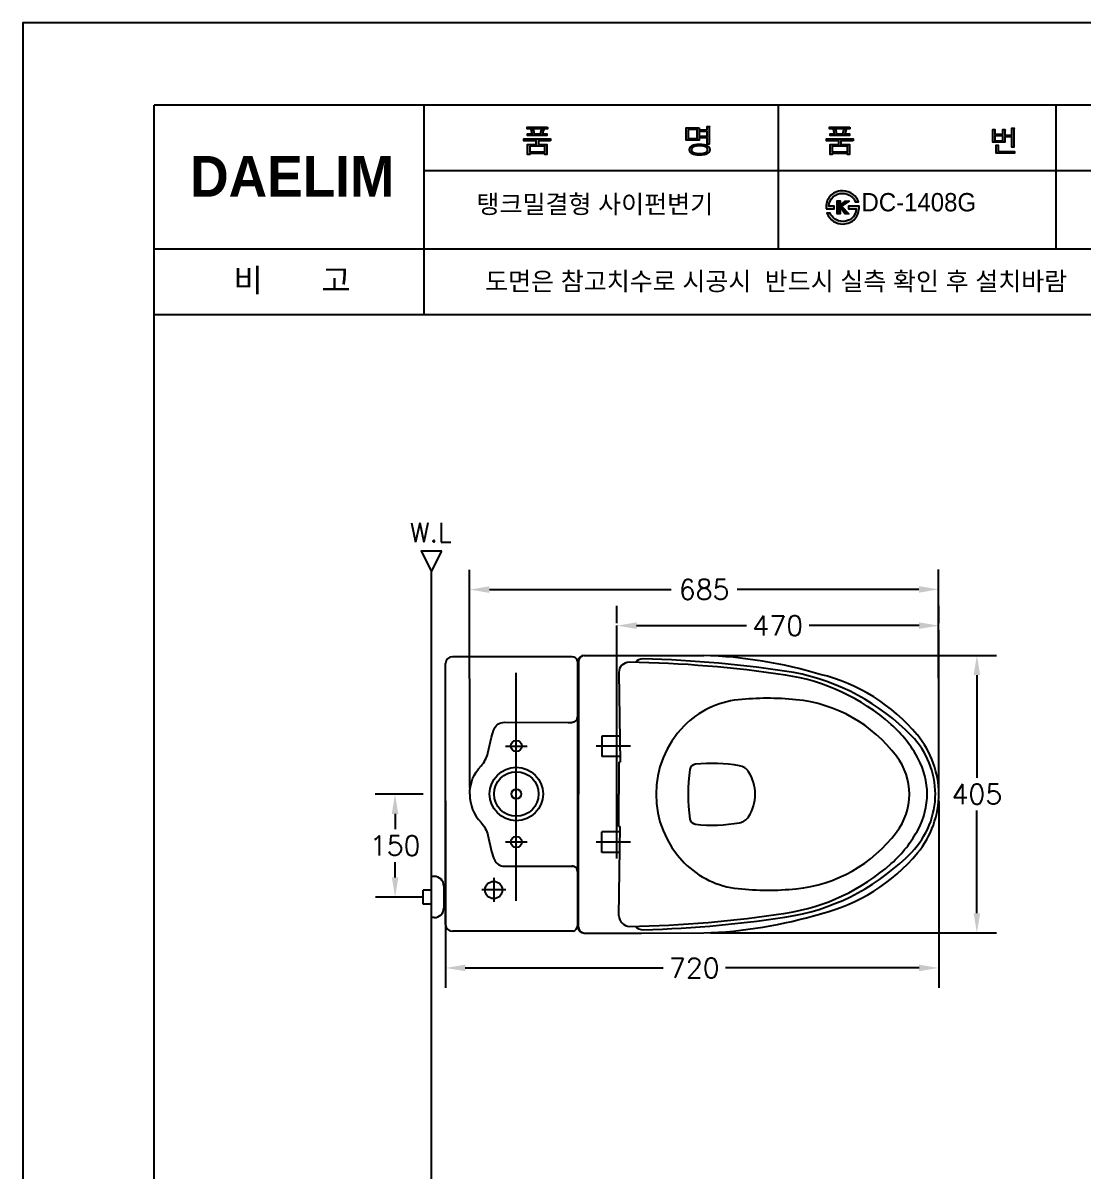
# Model space of a CAD drawing. Extents: x 66481 to 68906, y 58061 to 61491.
# Drawn here: x 66481 to 68028, y 59816 to 61491 of the extents above; entities that cross this region are included whole.
import ezdxf
from ezdxf.lldxf.tags import DXFTag

# ---------------------------------------------------------------- set-up
doc = ezdxf.new("R2010")
doc.units = 0
doc.header["$MEASUREMENT"] = 0
doc.layers.get('0').update_dxf_attribs({"linetype": 'CONTINUOUS'})
doc.layers.get('Defpoints').update_dxf_attribs({"linetype": 'CONTINUOUS'})
for name, color, linetype in [('3', 3, 'CONTINUOUS'), ('6', 5, 'CONTINUOUS'), ('CENTER', 1, 'CONTINUOUS'), ('Dim', 4, 'CONTINUOUS'), ('LAYER_02', 7, 'CONTINUOUS'), ('LINE', 7, 'CONTINUOUS'), ('LINE @ 1 VP1', 7, 'CONTINUOUS'), ('LINE @ 1 VPModel', 7, 'CONTINUOUS'), ('MAIN', 7, 'CONTINUOUS'), ('POINT', 3, 'CONTINUOUS'), ('YA', 7, 'CONTINUOUS')]:
    doc.layers.add(name, color=color, linetype=linetype)
doc.styles.add('h', font='', dxfattribs={"height": 30})
doc.styles.get("Standard").update_dxf_attribs({"font": 'txt.shx', "bigfont": 'ghs.shx'})
doc.styles.add('스타일1', font='txt.shx', dxfattribs={"bigfont": 'ghs.shx'})
doc.styles.get('h').set_extended_font_data('Haansoft Batang')
tags = doc.linetypes.add('Amconstr', pattern=[9999, 9999, 0]).pattern_tags.tags
tags[6:7] = [DXFTag(74, 4), DXFTag(75, 0), DXFTag(340, '0'), DXFTag(46, 1.0), DXFTag(50, 0.0), DXFTag(44, 0.0), DXFTag(45, 0.0)]
tags[4:5] = [DXFTag(74, 4), DXFTag(75, 0), DXFTag(340, '0'), DXFTag(46, 1.0), DXFTag(50, 0.0), DXFTag(44, 0.0), DXFTag(45, 0.0)]
doc.dimstyles.get("Standard").update_dxf_attribs({"dimtxt": 0.18, "dimasz": 0.18, "dimexe": 0.18, "dimexo": 0.0625, "dimgap": 0.09, "dimtad": 0, "dimtih": 1, "dimtoh": 1, "dimdec": 4, "dimzin": 0, "dimdsep": 46, "dimtxsty": 'Standard', "dimcen": 0.09, "dimadec": 0, "dimazin": 0, "dimtfac": 1, "dimtdec": 4, "dimtofl": 0, "dimtmove": 0, "dimatfit": 0, "dimfxl": 0, "dimtolj": 1, "dimtzin": 0, "dimarcsym": 0})

# ---------------------------------------------------------------- blocks, each defined once
blk = doc.blocks.new('*D36')
at = {"layer": 'Defpoints', "color": 0}
for p in [(67347.4, 60611.8), (67347.4, 60605.2), (67817.4, 60605.2)]:
    blk.add_point(p, dxfattribs=at)
at = {"layer": 'Dim', "color": 0, "lineweight": -2}
for p, q in [((67347.4, 60615.2), (67347.4, 60640.6)), ((67817.4, 60615.2), (67817.4, 60640.6)), ((67376.2, 60611.8), (67536.8, 60611.8)), ((67788.6, 60611.8), (67628, 60611.8))]:
    blk.add_line(p, q, dxfattribs=at)
at = {"layer": 'Dim', "color": 0}
for points in [[(67376.2, 60616.6), (67376.2, 60607), (67347.4, 60611.8)], [(67788.6, 60616.6), (67788.6, 60607), (67817.4, 60611.8)]]:
    blk.add_solid(points, dxfattribs=at)
at = {"layer": 'Dim', "color": 0, "insert": (67582.4, 60611.8), "char_height": 28.8, "attachment_point": 5}
blk.add_mtext('\\A1;470', dxfattribs=at)
blk = doc.blocks.new('*D37')
at = {"layer": 'Defpoints', "color": 0}
for p in [(67132.6, 60664.4), (67132.7, 60365.9), (67817.4, 60366.2)]:
    blk.add_point(p, dxfattribs=at)
at = {"layer": 'Dim', "color": 0, "lineweight": -2}
for p, q in [((67132.7, 60375.9), (67132.5, 60693.2)), ((67817.4, 60376.2), (67817.2, 60693.5)), ((67161.4, 60664.4), (67426.9, 60664.6)), ((67788.4, 60664.7), (67522.9, 60664.6))]:
    blk.add_line(p, q, dxfattribs=at)
at = {"layer": 'Dim', "color": 0}
for points in [[(67161.4, 60669.2), (67161.4, 60659.6), (67132.6, 60664.4)], [(67788.4, 60669.5), (67788.4, 60659.9), (67817.2, 60664.7)]]:
    blk.add_solid(points, dxfattribs=at)
at = {"layer": 'Dim', "color": 0, "insert": (67474.9, 60664.6), "char_height": 28.8, "attachment_point": 5}
blk.add_mtext('\\A1;685', dxfattribs=at)
blk = doc.blocks.new('*D38')
at = {"layer": 'Defpoints', "color": 0}
for p in [(67023.7, 60365.9), (67074.8, 60365.9), (67074.9, 60215.9)]:
    blk.add_point(p, dxfattribs=at)
at = {"layer": 'Dim', "color": 0, "lineweight": -2}
for p, q in [((67064.8, 60365.9), (66994.9, 60365.9)), ((67023.7, 60337.1), (67023.8, 60314.9)), ((67023.8, 60244.6), (67023.8, 60266.9)), ((67064.9, 60215.8), (66995, 60215.8))]:
    blk.add_line(p, q, dxfattribs=at)
at = {"layer": 'Dim', "color": 0}
for points in [[(67028.5, 60337.1), (67018.9, 60337.1), (67023.7, 60365.9)], [(67028.6, 60244.6), (67019, 60244.6), (67023.8, 60215.8)]]:
    blk.add_solid(points, dxfattribs=at)
at = {"layer": 'Dim', "color": 0, "insert": (67023.8, 60290.9), "char_height": 28.8, "attachment_point": 5}
blk.add_mtext('\\A1;150', dxfattribs=at)
blk = doc.blocks.new('*D42')
at = {"layer": 'Defpoints', "color": 0}
for p in [(67474.2, 60568.4), (67474.2, 60163.4), (67873, 60163.4)]:
    blk.add_point(p, dxfattribs=at)
at = {"layer": 'Dim', "color": 0, "lineweight": -2}
for p, q in [((67484.2, 60568.4), (67901.8, 60568.4)), ((67873, 60539.6), (67873, 60389.9)), ((67873, 60192.2), (67873, 60341.9)), ((67484.2, 60163.4), (67901.8, 60163.4))]:
    blk.add_line(p, q, dxfattribs=at)
at = {"layer": 'Dim', "color": 0}
for points in [[(67868.2, 60539.6), (67877.8, 60539.6), (67873, 60568.4)], [(67868.2, 60192.2), (67877.8, 60192.2), (67873, 60163.4)]]:
    blk.add_solid(points, dxfattribs=at)
at = {"layer": 'Dim', "color": 0, "insert": (67873, 60365.9), "char_height": 28.8, "attachment_point": 5}
blk.add_mtext('\\A1;405', dxfattribs=at)
blk = doc.blocks.new('*D43')
at = {"layer": 'Defpoints', "color": 0}
for p in [(67097.4, 60366.2), (67817.4, 60366.2), (67817.4, 60112.4)]:
    blk.add_point(p, dxfattribs=at)
at = {"layer": 'Dim', "color": 0, "lineweight": -2}
for p, q in [((67097.4, 60356.2), (67097.4, 60083.6)), ((67817.4, 60356.2), (67817.4, 60083.6)), ((67126.2, 60112.4), (67414.9, 60112.4)), ((67788.6, 60112.4), (67506.1, 60112.4))]:
    blk.add_line(p, q, dxfattribs=at)
at = {"layer": 'Dim', "color": 0}
for points in [[(67126.2, 60117.2), (67126.2, 60107.6), (67097.4, 60112.4)], [(67788.6, 60117.2), (67788.6, 60107.6), (67817.4, 60112.4)]]:
    blk.add_solid(points, dxfattribs=at)
at = {"layer": 'Dim', "color": 0, "insert": (67460.5, 60112.4), "char_height": 28.8, "attachment_point": 5}
blk.add_mtext('\\A1;720', dxfattribs=at)
blk = doc.blocks.new('*U81')
at = {"layer": 'LINE @ 1 VP1', "linetype": 'Amconstr'}
h = blk.add_hatch(color=256, dxfattribs=at)
h.dxf.hatch_style = 1
h.paths.add_polyline_path([(67665.2, 61329.3), (67658.7, 61329.3), (67658.7, 61326.9), (67687, 61326.9), (67687, 61329.3), (67680.4, 61329.3), (67681.6, 61333.8), (67681.7, 61334.1), (67682.3, 61334.9), (67682.3, 61334.9), (67682.4, 61335), (67682.4, 61335), (67682.4, 61335), (67682.4, 61335.1), (67682.4, 61335.1), (67682.4, 61335.1), (67682.4, 61335.1), (67682.4, 61335.1), (67682.4, 61335.2), (67682.3, 61335.2), (67682.3, 61335.2), (67682.1, 61335.3), (67681.4, 61335.4), (67678.9, 61335.9), (67677.4, 61329.3), (67668.2, 61329.3), (67667, 61334.2), (67667.2, 61334.8), (67667.4, 61335.1), (67667.4, 61335.2), (67667.4, 61335.2), (67667.4, 61335.2), (67667.4, 61335.3), (67667.4, 61335.3), (67667.4, 61335.3), (67667.4, 61335.4), (67667.4, 61335.4), (67667.4, 61335.4), (67667.4, 61335.4), (67667.3, 61335.4), (67667.3, 61335.4), (67667.2, 61335.5), (67666.9, 61335.5), (67666, 61335.6), (67663.9, 61335.6)])
h.paths.add_polyline_path([(67653.3, 61322), (67653.3, 61319.4), (67671.3, 61319.4), (67671.3, 61313.9), (67658.7, 61313.9), (67658.7, 61299.2), (67661.9, 61299.2), (67661.9, 61300.5), (67683.9, 61300.5), (67683.9, 61299.2), (67687, 61299.2), (67687, 61313.9), (67674.4, 61313.9), (67674.4, 61319.4), (67692.4, 61319.4), (67692.4, 61322)])
h.paths.add_polyline_path([(67683.9, 61311.3), (67683.9, 61303.1), (67661.9, 61303.1), (67661.9, 61311.3)], flags=16)
at = {"layer": 'LINE @ 1 VPModel', "linetype": 'Amconstr'}
h = blk.add_hatch(color=256, dxfattribs=at)
h.dxf.hatch_style = 1
h.paths.add_polyline_path([(67665.2, 61329.3), (67658.7, 61329.3), (67658.7, 61326.9), (67687, 61326.9), (67687, 61329.3), (67680.4, 61329.3), (67681.6, 61333.8), (67681.7, 61334.1), (67682.3, 61334.9), (67682.3, 61334.9), (67682.4, 61335), (67682.4, 61335), (67682.4, 61335), (67682.4, 61335.1), (67682.4, 61335.1), (67682.4, 61335.1), (67682.4, 61335.1), (67682.4, 61335.1), (67682.4, 61335.2), (67682.3, 61335.2), (67682.3, 61335.2), (67682.1, 61335.3), (67681.4, 61335.4), (67678.9, 61335.9), (67677.4, 61329.3), (67668.2, 61329.3), (67667, 61334.2), (67667.2, 61334.8), (67667.4, 61335.1), (67667.4, 61335.2), (67667.4, 61335.2), (67667.4, 61335.2), (67667.4, 61335.3), (67667.4, 61335.3), (67667.4, 61335.3), (67667.4, 61335.4), (67667.4, 61335.4), (67667.4, 61335.4), (67667.4, 61335.4), (67667.3, 61335.4), (67667.3, 61335.4), (67667.2, 61335.5), (67666.9, 61335.5), (67666, 61335.6), (67663.9, 61335.6)])
h.paths.add_polyline_path([(67653.3, 61322), (67653.3, 61319.4), (67671.3, 61319.4), (67671.3, 61313.9), (67658.7, 61313.9), (67658.7, 61299.2), (67661.9, 61299.2), (67661.9, 61300.5), (67683.9, 61300.5), (67683.9, 61299.2), (67687, 61299.2), (67687, 61313.9), (67674.4, 61313.9), (67674.4, 61319.4), (67692.4, 61319.4), (67692.4, 61322)])
h.paths.add_polyline_path([(67683.9, 61311.3), (67683.9, 61303.1), (67661.9, 61303.1), (67661.9, 61311.3)], flags=16)
blk = doc.blocks.new('*U82')
at = {"layer": 'LINE @ 1 VP1', "linetype": 'Amconstr'}
h = blk.add_hatch(color=256, dxfattribs=at)
h.dxf.hatch_style = 1
h.paths.add_polyline_path([(67687.7, 61339.1), (67658.1, 61339.1), (67658.1, 61336.7), (67687.7, 61336.7)])
at = {"layer": 'LINE @ 1 VPModel', "linetype": 'Amconstr'}
h = blk.add_hatch(color=256, dxfattribs=at)
h.dxf.hatch_style = 1
h.paths.add_polyline_path([(67687.7, 61339.1), (67658.1, 61339.1), (67658.1, 61336.7), (67687.7, 61336.7)])
blk = doc.blocks.new('*U83')
at = {"layer": 'LINE @ 1 VP1', "linetype": 'Amconstr'}
h = blk.add_hatch(color=256, dxfattribs=at)
h.dxf.hatch_style = 1
h.paths.add_polyline_path([(67913.8, 61334.1), (67913.9, 61334.4), (67914.1, 61334.8), (67914.1, 61335), (67914.2, 61335.1), (67914.2, 61335.1), (67914.2, 61335.2), (67914.2, 61335.2), (67914.2, 61335.3), (67914.2, 61335.3), (67914.2, 61335.3), (67914.2, 61335.3), (67914.1, 61335.3), (67914.1, 61335.4), (67914.1, 61335.4), (67914, 61335.4), (67913.9, 61335.5), (67913.7, 61335.5), (67912.9, 61335.5), (67911, 61335.5), (67911, 61328.9), (67899.1, 61328.9), (67899.1, 61334.3), (67899.2, 61334.7), (67899.4, 61335), (67899.5, 61335.1), (67899.5, 61335.2), (67899.5, 61335.2), (67899.5, 61335.3), (67899.5, 61335.3), (67899.5, 61335.3), (67899.5, 61335.3), (67899.5, 61335.4), (67899.5, 61335.4), (67899.5, 61335.4), (67899.5, 61335.4), (67899.5, 61335.4), (67899.5, 61335.4), (67899.5, 61335.4), (67899.4, 61335.5), (67899.2, 61335.5), (67898.5, 61335.5), (67896.3, 61335.5), (67896.3, 61317.2), (67913.8, 61317.2), (67913.8, 61325.2), (67924.2, 61325.2), (67924.2, 61310.1), (67927, 61310.1), (67927, 61336.3), (67927.1, 61336.7), (67927.2, 61337.1), (67927.3, 61337.2), (67927.4, 61337.4), (67927.4, 61337.5), (67927.4, 61337.5), (67927.4, 61337.5), (67927.4, 61337.6), (67927.4, 61337.6), (67927.3, 61337.6), (67927.3, 61337.6), (67927.3, 61337.7), (67927.3, 61337.7), (67927.2, 61337.7), (67927.2, 61337.7), (67927.1, 61337.8), (67926.9, 61337.8), (67926.5, 61337.8), (67924.2, 61337.8), (67924.2, 61327.6), (67913.8, 61327.6)])
h.paths.add_polyline_path([(67911, 61326.6), (67911, 61319.3), (67899.1, 61319.3), (67899.1, 61326.6)], flags=16)
h.paths.add_polyline_path([(67904.1, 61312.5), (67904.1, 61312.3), (67903.9, 61312), (67903.9, 61311.7), (67903.9, 61303.4), (67927.9, 61303.4), (67927.9, 61301.1), (67901.1, 61301.1), (67901.1, 61313), (67903.2, 61313), (67903.9, 61312.9), (67904, 61312.9), (67904.2, 61312.8), (67904.2, 61312.7), (67904.2, 61312.6)])
at = {"layer": 'LINE @ 1 VPModel', "linetype": 'Amconstr'}
h = blk.add_hatch(color=256, dxfattribs=at)
h.dxf.hatch_style = 1
h.paths.add_polyline_path([(67913.8, 61334.1), (67913.9, 61334.4), (67914.1, 61334.8), (67914.1, 61335), (67914.2, 61335.1), (67914.2, 61335.1), (67914.2, 61335.2), (67914.2, 61335.2), (67914.2, 61335.3), (67914.2, 61335.3), (67914.2, 61335.3), (67914.2, 61335.3), (67914.1, 61335.3), (67914.1, 61335.4), (67914.1, 61335.4), (67914, 61335.4), (67913.9, 61335.5), (67913.7, 61335.5), (67912.9, 61335.5), (67911, 61335.5), (67911, 61328.9), (67899.1, 61328.9), (67899.1, 61334.3), (67899.2, 61334.7), (67899.4, 61335), (67899.5, 61335.1), (67899.5, 61335.2), (67899.5, 61335.2), (67899.5, 61335.3), (67899.5, 61335.3), (67899.5, 61335.3), (67899.5, 61335.3), (67899.5, 61335.4), (67899.5, 61335.4), (67899.5, 61335.4), (67899.5, 61335.4), (67899.5, 61335.4), (67899.5, 61335.4), (67899.5, 61335.4), (67899.4, 61335.5), (67899.2, 61335.5), (67898.5, 61335.5), (67896.3, 61335.5), (67896.3, 61317.2), (67913.8, 61317.2), (67913.8, 61325.2), (67924.2, 61325.2), (67924.2, 61310.1), (67927, 61310.1), (67927, 61336.3), (67927.1, 61336.7), (67927.2, 61337.1), (67927.3, 61337.2), (67927.4, 61337.4), (67927.4, 61337.5), (67927.4, 61337.5), (67927.4, 61337.5), (67927.4, 61337.6), (67927.4, 61337.6), (67927.3, 61337.6), (67927.3, 61337.6), (67927.3, 61337.7), (67927.3, 61337.7), (67927.2, 61337.7), (67927.2, 61337.7), (67927.1, 61337.8), (67926.9, 61337.8), (67926.5, 61337.8), (67924.2, 61337.8), (67924.2, 61327.6), (67913.8, 61327.6)])
h.paths.add_polyline_path([(67911, 61326.6), (67911, 61319.3), (67899.1, 61319.3), (67899.1, 61326.6)], flags=16)
h.paths.add_polyline_path([(67904.1, 61312.5), (67904.1, 61312.3), (67903.9, 61312), (67903.9, 61311.7), (67903.9, 61303.4), (67927.9, 61303.4), (67927.9, 61301.1), (67901.1, 61301.1), (67901.1, 61313), (67903.2, 61313), (67903.9, 61312.9), (67904, 61312.9), (67904.2, 61312.8), (67904.2, 61312.7), (67904.2, 61312.6)])

msp = doc.modelspace()

# ---------------------------------------------------------------- hatches: boundary and pattern name
at = {"layer": 'LINE'}
h = msp.add_hatch(color=256, dxfattribs=at)
h.dxf.hatch_style = 1
edge = h.paths.add_edge_path()
edge.add_spline(control_points=[(67692.2, 61241), (67688, 61244.4), (67682.8, 61246.1), (67676.6, 61246.2)], knot_values=[4, 4, 4, 4, 5, 5, 5, 5], degree=3, periodic=0)
edge.add_spline(control_points=[(67676.6, 61246.2), (67672.6, 61246.1), (67669.1, 61245.3), (67665.8, 61243.8)], knot_values=[3, 3, 3, 3, 4, 4, 4, 4], degree=3, periodic=0)
edge.add_spline(control_points=[(67665.8, 61243.8), (67662.9, 61242.5), (67660.4, 61240.5), (67658.3, 61237.9)], knot_values=[2, 2, 2, 2, 3, 3, 3, 3], degree=3, periodic=0)
edge.add_spline(control_points=[(67658.3, 61237.9), (67656.3, 61235.6), (67654.8, 61232.8), (67653.9, 61229.7)], knot_values=[1, 1, 1, 1, 2, 2, 2, 2], degree=3, periodic=0)
edge.add_spline(control_points=[(67653.9, 61229.7), (67653, 61226.6), (67652.6, 61223.4), (67652.8, 61220.1)], knot_values=[0, 0, 0, 0, 1, 1, 1, 1], degree=3, periodic=0)
edge.add_spline(control_points=[(67652.8, 61220.1), (67652.8, 61220.1), (67652.8, 61220.1), (67652.8, 61220.1), (67652.8, 61220.1), (67664.7, 61220.1), (67664.7, 61220.1), (67664.7, 61220.1), (67664.7, 61223.7), (67664.7, 61223.7), (67664.7, 61223.7), (67657, 61223.7), (67657, 61223.7)], knot_values=[11.00004, 11.00004, 11.00004, 11.00004, 12, 12, 12, 13, 13, 13, 14, 14, 14, 14.99996, 14.99996, 14.99996, 14.99996], degree=3, periodic=0)
edge.add_spline(control_points=[(67657, 61223.7), (67657, 61223.7), (67657, 61223.7), (67657, 61223.7)], knot_values=[11, 11, 11, 11, 11.00004, 11.00004, 11.00004, 11.00004], degree=3, periodic=0)
edge.add_spline(control_points=[(67657, 61223.7), (67657.3, 61229.3), (67659.3, 61233.9), (67663.1, 61237.4)], knot_values=[10, 10, 10, 10, 11, 11, 11, 11], degree=3, periodic=0)
edge.add_spline(control_points=[(67663.1, 61237.4), (67666.8, 61240.7), (67671.4, 61242.4), (67677, 61242.4)], knot_values=[9, 9, 9, 9, 10, 10, 10, 10], degree=3, periodic=0)
edge.add_spline(control_points=[(67677, 61242.4), (67681.7, 61242.4), (67685.9, 61240.9), (67689.6, 61238.1)], knot_values=[8, 8, 8, 8, 9, 9, 9, 9], degree=3, periodic=0)
edge.add_spline(control_points=[(67689.6, 61238.1), (67692.5, 61235.7), (67694.4, 61233.1), (67695.4, 61230.3)], knot_values=[7, 7, 7, 7, 8, 8, 8, 8], degree=3, periodic=0)
edge.add_spline(control_points=[(67695.4, 61230.3), (67695.4, 61230.3), (67700, 61230.3), (67700, 61230.3)], knot_values=[6.00001, 6.00001, 6.00001, 6.00001, 7, 7, 7, 7], degree=3, periodic=0)
edge.add_spline(control_points=[(67700, 61230.3), (67698.2, 61234.7), (67695.6, 61238.3), (67692.2, 61241)], knot_values=[5, 5, 5, 5, 6, 6, 6, 6], degree=3, periodic=0)
h = msp.add_hatch(color=256, dxfattribs=at)
h.dxf.hatch_style = 1
edge = h.paths.add_edge_path()
edge.add_spline(control_points=[(67699.6, 61213.6), (67700.7, 61216.8), (67701.2, 61220.1), (67701.2, 61223.7)], knot_values=[0, 0, 0, 0, 1, 1, 1, 1], degree=3, periodic=0)
edge.add_spline(control_points=[(67701.2, 61223.7), (67701.2, 61223.7), (67701.2, 61223.7), (67701.2, 61223.7), (67701.2, 61223.7), (67685.8, 61223.7), (67685.8, 61223.7), (67685.8, 61223.7), (67685.8, 61220.1), (67685.8, 61220.1), (67685.8, 61220.1), (67697, 61220.1), (67697, 61220.1)], knot_values=[11.00004, 11.00004, 11.00004, 11.00004, 12, 12, 12, 13, 13, 13, 14, 14, 14, 14.99996, 14.99996, 14.99996, 14.99996], degree=3, periodic=0)
edge.add_spline(control_points=[(67697, 61220.1), (67697, 61220.1), (67697, 61220.1), (67697, 61220.1)], knot_values=[11, 11, 11, 11, 11.00004, 11.00004, 11.00004, 11.00004], degree=3, periodic=0)
edge.add_spline(control_points=[(67697, 61220.1), (67696.5, 61214.1), (67694.1, 61209.4), (67690, 61206)], knot_values=[10, 10, 10, 10, 11, 11, 11, 11], degree=3, periodic=0)
edge.add_spline(control_points=[(67690, 61206), (67686.4, 61203.1), (67682.4, 61201.7), (67678, 61201.7)], knot_values=[9, 9, 9, 9, 10, 10, 10, 10], degree=3, periodic=0)
edge.add_spline(control_points=[(67678, 61201.7), (67673, 61201.4), (67668.6, 61202.7), (67665, 61205.5)], knot_values=[8, 8, 8, 8, 9, 9, 9, 9], degree=3, periodic=0)
edge.add_spline(control_points=[(67665, 61205.5), (67662.5, 61207.5), (67660.4, 61210.2), (67658.6, 61213.7)], knot_values=[7, 7, 7, 7, 8, 8, 8, 8], degree=3, periodic=0)
edge.add_spline(control_points=[(67658.6, 61213.7), (67658.6, 61213.7), (67654.2, 61213.7), (67654.2, 61213.7)], knot_values=[6.00001, 6.00001, 6.00001, 6.00001, 7, 7, 7, 7], degree=3, periodic=0)
edge.add_spline(control_points=[(67654.2, 61213.7), (67656.3, 61208.4), (67659.5, 61204.4), (67663.8, 61201.7)], knot_values=[5, 5, 5, 5, 6, 6, 6, 6], degree=3, periodic=0)
edge.add_spline(control_points=[(67663.8, 61201.7), (67667.9, 61199.1), (67672.6, 61197.8), (67678, 61197.8)], knot_values=[4, 4, 4, 4, 5, 5, 5, 5], degree=3, periodic=0)
edge.add_spline(control_points=[(67678, 61197.8), (67681.3, 61197.8), (67684.4, 61198.5), (67687.3, 61199.8)], knot_values=[3, 3, 3, 3, 4, 4, 4, 4], degree=3, periodic=0)
edge.add_spline(control_points=[(67687.3, 61199.8), (67690.2, 61201.1), (67692.7, 61202.9), (67694.8, 61205.3)], knot_values=[2, 2, 2, 2, 3, 3, 3, 3], degree=3, periodic=0)
edge.add_spline(control_points=[(67694.8, 61205.3), (67696.9, 61207.7), (67698.5, 61210.4), (67699.6, 61213.6)], knot_values=[1, 1, 1, 1, 2, 2, 2, 2], degree=3, periodic=0)
h = msp.add_hatch(color=256, dxfattribs=at)
h.dxf.hatch_style = 1
h.paths.add_polyline_path([(67675.6, 61223.8), (67686.5, 61231.2), (67680.7, 61231.2), (67673.5, 61224.7), (67673.5, 61231.4), (67669.1, 61231.4), (67669.1, 61212.5), (67673.5, 61212.5), (67673.5, 61219.2), (67675.6, 61221.1), (67680.9, 61212.5), (67686, 61212.5)])
at = {"layer": 'YA'}
h = msp.add_hatch(color=256, dxfattribs=at)
h.paths.add_polyline_path([(67479.2, 61335.3), (67479.2, 61340.1), (67481.7, 61340.1), (67482, 61340.1), (67482.3, 61340.1), (67482.4, 61340), (67482.5, 61340), (67482.6, 61340), (67482.6, 61340), (67482.6, 61339.9), (67482.7, 61339.9), (67482.7, 61339.9), (67482.7, 61339.9), (67482.7, 61339.9), (67482.7, 61339.9), (67482.7, 61339.9), (67482.7, 61339.9), (67482.7, 61339.8), (67482.7, 61339.8), (67482.7, 61339.7), (67482.6, 61339.6), (67482.5, 61339.4), (67482.4, 61339.1), (67482.3, 61338.7), (67482.3, 61314.4), (67479.2, 61314.4), (67479.2, 61323.4), (67469.3, 61323.4), (67469.3, 61326), (67479.2, 61326), (67479.2, 61332.7), (67469.3, 61332.7), (67469.3, 61335.3)])
h.paths.add_polyline_path([(67459.5, 61310.4), (67458.8, 61310.1), (67458.2, 61309.6), (67457.7, 61309.2), (67457.3, 61308.7), (67457, 61308.1), (67456.8, 61307.5), (67456.7, 61306.9), (67456.6, 61306.2), (67456.7, 61305.5), (67456.8, 61304.9), (67457, 61304.3), (67457.3, 61303.8), (67457.7, 61303.3), (67458.2, 61302.9), (67458.8, 61302.4), (67459.5, 61302.1), (67461.1, 61301.5), (67463.1, 61301), (67468.3, 61300.6), (67473.5, 61301), (67475.5, 61301.5), (67477.1, 61302.1), (67477.8, 61302.4), (67478.4, 61302.9), (67478.9, 61303.3), (67479.3, 61303.8), (67479.6, 61304.3), (67479.9, 61304.9), (67480, 61305.5), (67480.1, 61306.2), (67480, 61306.9), (67479.9, 61307.5), (67479.6, 61308.1), (67479.3, 61308.7), (67478.9, 61309.2), (67478.4, 61309.6), (67477.8, 61310.1), (67477.1, 61310.4), (67475.5, 61311.1), (67473.5, 61311.5), (67468.3, 61311.9), (67463.2, 61311.5), (67461.1, 61311.1)], flags=16)
h.paths.add_polyline_path([(67479.5, 61312.1), (67480.3, 61311.5), (67481.1, 61310.9), (67481.7, 61310.2), (67482.2, 61309.5), (67482.6, 61308.8), (67482.9, 61308), (67483.1, 61307.1), (67483.1, 61306.2), (67483.1, 61305.3), (67482.9, 61304.5), (67482.6, 61303.7), (67482.2, 61302.9), (67481.7, 61302.2), (67481.1, 61301.6), (67480.3, 61301), (67479.5, 61300.4), (67478.4, 61299.9), (67477.3, 61299.4), (67474.7, 61298.7), (67471.7, 61298.3), (67468.3, 61298.1), (67464.9, 61298.3), (67461.9, 61298.7), (67459.3, 61299.4), (67458.2, 61299.9), (67457.1, 61300.4), (67456.3, 61301), (67455.6, 61301.6), (67454.9, 61302.2), (67454.4, 61302.9), (67454, 61303.7), (67453.8, 61304.5), (67453.6, 61305.3), (67453.5, 61306.2), (67453.6, 61307.1), (67453.8, 61308), (67454, 61308.8), (67454.4, 61309.5), (67454.9, 61310.2), (67455.6, 61310.9), (67456.3, 61311.5), (67457.1, 61312.1), (67458.2, 61312.6), (67459.3, 61313.1), (67461.9, 61313.8), (67464.9, 61314.3), (67468.3, 61314.4), (67471.7, 61314.3), (67474.7, 61313.8), (67477.3, 61313.1), (67478.4, 61312.6)])
h.paths.add_polyline_path([(67451.6, 61335.7), (67451.6, 61322.6), (67464.7, 61322.6), (67464.7, 61335.7)], flags=16)
h.paths.add_polyline_path([(67467.8, 61338.3), (67467.8, 61320), (67448.5, 61320), (67448.5, 61338.3)])
h.paths.add_polyline_path([(67220.3, 61311.3), (67220.3, 61303.1), (67242.4, 61303.1), (67242.4, 61311.3)], flags=16)
h.paths.add_polyline_path([(67225.8, 61335.4), (67225.8, 61335.4), (67225.9, 61335.4), (67225.9, 61335.4), (67225.9, 61335.3), (67225.9, 61335.3), (67225.9, 61335.3), (67225.9, 61335.2), (67225.9, 61335.2), (67225.9, 61335.2), (67225.8, 61335.1), (67225.7, 61334.9), (67225.6, 61334.5), (67225.6, 61334.4), (67225.5, 61334.3), (67225.5, 61334.1), (67225.6, 61334), (67226.7, 61329.3), (67235.9, 61329.3), (67237.4, 61335.9), (67239.8, 61335.4), (67240.5, 61335.3), (67240.7, 61335.2), (67240.8, 61335.2), (67240.8, 61335.2), (67240.9, 61335.1), (67240.9, 61335.1), (67240.9, 61335.1), (67240.9, 61335.1), (67240.9, 61335.1), (67240.9, 61335), (67240.9, 61335), (67240.8, 61335), (67240.8, 61334.9), (67240.8, 61334.8), (67240.6, 61334.7), (67240.3, 61334.3), (67240.2, 61334.2), (67240.1, 61334), (67240.1, 61333.9), (67240.1, 61333.8), (67238.8, 61329.3), (67245.5, 61329.3), (67245.5, 61326.9), (67217.2, 61326.9), (67217.2, 61329.3), (67223.7, 61329.3), (67222.3, 61335.6), (67224.5, 61335.6), (67225.4, 61335.5), (67225.7, 61335.5), (67225.8, 61335.4), (67225.8, 61335.4)])
h.paths.add_polyline_path([(67246.1, 61339.1), (67246.1, 61336.7), (67216.5, 61336.7), (67216.5, 61339.1)])
h.paths.add_polyline_path([(67250.8, 61319.4), (67232.9, 61319.4), (67232.9, 61313.9), (67245.5, 61313.9), (67245.5, 61299.2), (67242.4, 61299.2), (67242.4, 61300.5), (67220.3, 61300.5), (67220.3, 61299.2), (67217.2, 61299.2), (67217.2, 61313.9), (67229.8, 61313.9), (67229.8, 61319.4), (67211.8, 61319.4), (67211.8, 61322), (67250.8, 61322)])

# ---------------------------------------------------------------- linework, layer by layer
at = {"color": 0}
msp.add_line((67290, 60560.2), (67290, 60172.1), dxfattribs=at)
at = {"layer": '3', "color": 0}
for centre, radius, start, end in [((67303, 60555), 14, 108.7085, 158.3726), ((67301.7, 60175.2), 12.1, 194.8047, 260.0184)]:
    msp.add_arc(centre, radius, start, end, dxfattribs=at)
at = {"layer": '6', "color": 0}
msp.add_line((67076.9, 60196.9), (67076.9, 60215.4), dxfattribs=at)
at = {"layer": 'CENTER', "color": 0}
for p, q in [((67347.4, 60272), (67347.4, 60457.9)), ((67184.7, 60436.2), (67216.4, 60436.2)), ((67367.3, 60435.8), (67317.2, 60435.8)), ((67184.7, 60296.2), (67216.4, 60296.2)), ((67367.3, 60295.8), (67317.2, 60295.8)), ((67167.7, 60243.7), (67167.7, 60208.7)), ((67185.2, 60226.2), (67150.2, 60226.2))]:
    msp.add_line(p, q, dxfattribs=at)
at = {"layer": 'Dim', "color": 0}
for p, q in [((67347.4, 60457.9), (67347.4, 60611.8)), ((67817.4, 60365.9), (67817.4, 60605.2)), ((67097.4, 60176), (67097.4, 60556.5)), ((67299.6, 60568.4), (67383.5, 60568.4)), ((67383.5, 60568.4), (67474.2, 60568.4)), ((67200.7, 60210.5), (67200.7, 60543.1)), ((67299.6, 60163.3), (67383.5, 60163.3)), ((67383.5, 60163.3), (67474.2, 60163.4))]:
    msp.add_line(p, q, dxfattribs=at)
msp.add_circle((67200.7, 60366.2), 7.18, dxfattribs=at)
for centre, start, end in [((67107.4, 60556.5), 90, 180), ((67107.4, 60176), 180, 270)]:
    msp.add_arc(centre, 10, start, end, dxfattribs=at)
at = {"layer": 'MAIN', "color": 0}
for p, q in [((67076.9, 58964.4), (67076.9, 60690.7)), ((67291.6, 60560.4), (67291.6, 60365.8)), ((67291.6, 60552.8), (67291.6, 60365.8)), ((67350.4, 60543.1), (67352.4, 60412.8)), ((67325.4, 60450.8), (67325.4, 60420.8)), ((67351.8, 60450.8), (67325.4, 60450.8)), ((67352.2, 60420.8), (67325.4, 60420.8)), ((67350.4, 60412.8), (67352.4, 60412.8)), ((67350.4, 60412.8), (67350.4, 60365.8)), ((67291.6, 60171.3), (67291.6, 60365.8)), ((67350.4, 60318.8), (67350.4, 60365.8)), ((67350.4, 60318.8), (67352.4, 60318.8)), ((67350.4, 60188.6), (67352.4, 60318.8)), ((67325.4, 60280.8), (67325.4, 60310.8)), ((67352.2, 60310.8), (67325.4, 60310.8)), ((67351.8, 60280.8), (67325.4, 60280.8)), ((67080.9, 60245.9), (67076.9, 60245.9)), ((67064.9, 60205.6), (67064.9, 60226.1)), ((67076.9, 60226.1), (67064.9, 60226.1)), ((67094.9, 60231.9), (67094.9, 60199.9)), ((67094.9, 60226.1), (67097.4, 60226.1)), ((67076.9, 60205.6), (67064.9, 60205.6)), ((67094.9, 60205.6), (67097.4, 60205.6)), ((67080.9, 60185.9), (67076.9, 60185.9))]:
    msp.add_line(p, q, dxfattribs=at)
at = {"layer": 'MAIN', "color": 7}
for p, q in [((67271.3, 60566.5), (67107.4, 60566.5)), ((67282.1, 60566.5), (67261.8, 60566.5)), ((67290, 60366.1), (67290, 60179)), ((67271.3, 60166), (67107.4, 60166)), ((67283.8, 60165.9), (67261.8, 60166))]:
    msp.add_line(p, q, dxfattribs=at)
at = {"layer": 'MAIN', "color": 0}
msp.add_lwpolyline([(67091.9, 60720.7), (67061.9, 60720.7), (67076.9, 60690.7), (67091.9, 60720.7)], dxfattribs=at)
at = {"layer": 'MAIN', "color": 7}
msp.add_circle((67167.7, 60226.2), 12.5, dxfattribs=at)
for centre, radius, start, end in [((67282.3, 60558.6), 7.86, 11.3225, 90.8705), ((67281.5, 60174.1), 8.43, 284.8915, 359.5779)]:
    msp.add_arc(centre, radius, start, end, dxfattribs=at)
at = {"layer": 'MAIN', "color": 0}
for centre, radius, start, end in [((67299.6, 60560.4), 8, 90, 180), ((67299.6, 60560.4), 8, 90, 180), ((67365.4, 60543.3), 15, 89.1659, 180), ((67340.8, 58858.5), 1700, 81.4419, 89.1659), ((67385.4, 60548.4), 15, 88.4964, 139.4017), ((67340.8, 58852), 1712, 81.0921, 88.4964), ((67451.6, 59893.7), 675.1, 73.4024, 88.0847), ((67549.2, 60242.9), 300, 48.544, 81.4419), ((67544.8, 60223.7), 325.5, 44.3131, 79.1713), ((67580.8, 60281.1), 267.3, 39.8337, 76.2184), ((67580.8, 60281.1), 267.3, 39.8337, 76.2184), ((67628.6, 60332.9), 180, 28.1029, 48.544), ((67690.4, 60365.8), 122, 0, 44.3131), ((67682.4, 60365.8), 135, 360, 39.8337), ((67682.4, 60365.8), 135, 360, 39.8337), ((67690.4, 60365.8), 110, 0, 28.1029), ((67690.4, 60366.5), 122, 315.8545, 0.1676), ((67682.4, 60366.5), 135, 320.3338, 0.1676), ((67682.4, 60366.5), 135, 320.3338, 0.1676), ((67690.4, 60366.5), 110, 332.0647, 0.1676), ((67628.5, 60399.3), 180, 311.6235, 332.0647), ((67544.4, 60508.2), 325.5, 280.9963, 315.8545), ((67580.5, 60450.9), 267.3, 283.9492, 320.3338), ((67580.5, 60450.9), 267.3, 283.9492, 320.3338), ((67548.8, 60489), 300, 278.7257, 311.6235), ((67080.9, 60231.9), 14, 0, 90), ((67080.9, 60199.9), 14, 270, 360), ((67365.8, 60188.5), 15.4, 179.8014, 271.3026), ((67336.4, 61872.8), 1700, 271.0017, 278.7257), ((67336.4, 61879.3), 1712, 271.6712, 279.0755), ((67452.4, 60828.8), 665.7, 271.878, 286.8184), ((67299.6, 60171.3), 8, 180, 270), ((67386, 60184.2), 16.1, 222.6527, 271.1005)]:
    msp.add_arc(centre, radius, start, end, dxfattribs=at)
at = {"layer": 'POINT', "color": 0}
for points in [[(67774.4, 60365.8, 0.162836), (67755.8, 60421.2, 0.209497), (67608.9, 60503.8, 0.050974), (67524.5, 60503.6, 0.173191), (67445.7, 60465.7, 0.411168), (67445.7, 60266, 0.173191), (67524.5, 60228.1, 0.050974), (67608.9, 60227.9, 0.209497), (67755.8, 60310.5, 0.162836), (67774.4, 60365.8)], [(67132.7, 60365.8, -0.192359), (67149.2, 60407.2, 0.135013), (67159.2, 60425.9), (67164.5, 60449.3, -0.055053), (67168.8, 60461.7, -0.289681), (67183.3, 60470.9)], [(67282, 60470.6, 0.123029), (67285.7, 60471.5, -0.123029), (67282, 60470.6)], [(67549.5, 60365.8, 0.145176), (67539.8, 60398.6, 0.207813), (67526.5, 60407.4, 0.070312), (67462.1, 60409.5, 0.340717), (67454.2, 60402, 0.075655), (67454.2, 60329.7, 0.340717), (67462.1, 60322.1, 0.070312), (67526.5, 60324.3, 0.207813), (67539.8, 60333.1, 0.145176), (67549.5, 60365.8)], [(67132.7, 60365.9, 0.192359), (67149.2, 60324.6, -0.135013), (67159.2, 60305.9), (67164.5, 60282.5, 0.055053), (67168.8, 60270.1, 0.289681), (67183.3, 60260.9)], [(67282, 60261.1, -0.123029), (67285.7, 60260.2, 0.123029), (67282, 60261.1)]]:
    msp.add_lwpolyline(points, format="xyb", dxfattribs=at)
for points in [[(67183.3, 60470.9), (67276.2, 60470.6)], [(67276.2, 60470.6), (67282, 60470.6)], [(67183.3, 60260.9), (67276.2, 60261.1)], [(67276.2, 60261.1), (67282, 60261.1)]]:
    msp.add_lwpolyline(points, dxfattribs=at)
for centre, radius in [((67200.7, 60436.2), 8), ((67200.7, 60366.2), 39), ((67200.7, 60366.2), 32.5), ((67200.7, 60296.2), 8)]:
    msp.add_circle(centre, radius, dxfattribs=at)
for centre, start, end in [((67282, 60478.6), 298.0552, 0), ((67282, 60253.1), 0, 61.9448)]:
    msp.add_arc(centre, 8, start, end, dxfattribs=at)
at = {"layer": 'YA', "color": 7}
for p, q in [((68748, 61371.3), (66672, 61371.3)), ((66672, 60301.1), (66672, 61371.3)), ((67066.4, 61065.3), (67066.4, 61371.3)), ((67583.3, 61160.9), (67583.3, 61370.9)), ((67988.7, 61161.3), (67988.7, 61371.3)), ((68748, 61275.3), (67066.4, 61275.3)), ((68748, 61161.3), (66672, 61161.3)), ((68748, 61065.3), (66672, 61065.3)), ((68748, 61065.3), (66672, 61065.3)), ((66672, 58203.3), (66672, 60301.1))]:
    msp.add_line(p, q, dxfattribs=at)
at = {"layer": 'YA', "color": 0}
msp.add_lwpolyline([(66480.6, 58060.8), (68906.1, 58060.8), (68906.1, 61491.1), (66480.6, 61491.1)], close=True, dxfattribs=at)
at = {"layer": 'YA', "color": 7}
for points in [[(67246.1, 61339.1), (67246.1, 61336.7), (67216.5, 61336.7), (67216.5, 61339.1), (67246.1, 61339.1)], [(67225.8, 61335.4), (67225.8, 61335.4), (67225.9, 61335.4), (67225.9, 61335.4), (67225.9, 61335.3), (67225.9, 61335.3), (67225.9, 61335.3), (67225.9, 61335.2), (67225.9, 61335.2), (67225.9, 61335.2), (67225.8, 61335.1), (67225.7, 61334.9), (67225.6, 61334.5), (67225.6, 61334.4), (67225.5, 61334.3), (67225.5, 61334.1), (67225.6, 61334), (67226.7, 61329.3), (67235.9, 61329.3), (67237.4, 61335.9), (67239.8, 61335.4), (67240.5, 61335.3), (67240.7, 61335.2), (67240.8, 61335.2), (67240.8, 61335.2), (67240.9, 61335.1), (67240.9, 61335.1), (67240.9, 61335.1), (67240.9, 61335.1), (67240.9, 61335.1), (67240.9, 61335), (67240.9, 61335), (67240.8, 61335), (67240.8, 61334.9), (67240.8, 61334.8), (67240.6, 61334.7), (67240.3, 61334.3), (67240.2, 61334.2), (67240.1, 61334), (67240.1, 61333.9), (67240.1, 61333.8), (67238.8, 61329.3), (67245.5, 61329.3), (67245.5, 61326.9), (67217.2, 61326.9), (67217.2, 61329.3), (67223.7, 61329.3), (67222.3, 61335.6), (67224.5, 61335.6), (67225.4, 61335.5), (67225.7, 61335.5), (67225.8, 61335.4), (67225.8, 61335.4), (67225.8, 61335.4)], [(67467.8, 61338.3), (67467.8, 61320), (67448.5, 61320), (67448.5, 61338.3), (67467.8, 61338.3)], [(67451.6, 61335.7), (67451.6, 61322.6), (67464.7, 61322.6), (67464.7, 61335.7), (67451.6, 61335.7)], [(67479.2, 61335.3), (67479.2, 61340.1), (67481.7, 61340.1), (67482, 61340.1), (67482.3, 61340.1), (67482.4, 61340), (67482.5, 61340), (67482.6, 61340), (67482.6, 61340), (67482.6, 61339.9), (67482.7, 61339.9), (67482.7, 61339.9), (67482.7, 61339.9), (67482.7, 61339.9), (67482.7, 61339.9), (67482.7, 61339.9), (67482.7, 61339.9), (67482.7, 61339.8), (67482.7, 61339.8), (67482.7, 61339.7), (67482.6, 61339.6), (67482.5, 61339.4), (67482.4, 61339.1), (67482.3, 61338.7), (67482.3, 61314.4), (67479.2, 61314.4), (67479.2, 61323.4), (67469.3, 61323.4), (67469.3, 61326), (67479.2, 61326), (67479.2, 61332.7), (67469.3, 61332.7), (67469.3, 61335.3), (67479.2, 61335.3)], [(67687.7, 61339.1), (67687.7, 61336.7), (67658.1, 61336.7), (67658.1, 61339.1), (67687.7, 61339.1)], [(67667.4, 61335.4), (67667.4, 61335.4), (67667.4, 61335.4), (67667.4, 61335.4), (67667.4, 61335.3), (67667.4, 61335.3), (67667.4, 61335.3), (67667.4, 61335.2), (67667.4, 61335.2), (67667.4, 61335.2), (67667.4, 61335.1), (67667.3, 61334.9), (67667.1, 61334.5), (67667.1, 61334.4), (67667.1, 61334.3), (67667.1, 61334.1), (67667.1, 61334), (67668.2, 61329.3), (67677.4, 61329.3), (67678.9, 61335.9), (67681.4, 61335.4), (67682.1, 61335.3), (67682.3, 61335.2), (67682.3, 61335.2), (67682.4, 61335.2), (67682.4, 61335.1), (67682.4, 61335.1), (67682.4, 61335.1), (67682.4, 61335.1), (67682.4, 61335.1), (67682.4, 61335), (67682.4, 61335), (67682.4, 61335), (67682.3, 61334.9), (67682.3, 61334.8), (67682.2, 61334.7), (67681.8, 61334.3), (67681.7, 61334.2), (67681.7, 61334), (67681.6, 61333.9), (67681.6, 61333.8), (67680.4, 61329.3), (67687, 61329.3), (67687, 61326.9), (67658.7, 61326.9), (67658.7, 61329.3), (67665.2, 61329.3), (67663.9, 61335.6), (67666, 61335.6), (67666.9, 61335.5), (67667.2, 61335.5), (67667.3, 61335.4), (67667.3, 61335.4), (67667.4, 61335.4)], [(67899.5, 61335.4), (67899.5, 61335.4), (67899.5, 61335.4), (67899.5, 61335.4), (67899.5, 61335.3), (67899.5, 61335.3), (67899.5, 61335.3), (67899.5, 61335.3), (67899.5, 61335.2), (67899.5, 61335.2), (67899.5, 61335.1), (67899.4, 61335), (67899.2, 61334.7), (67899.1, 61334.3), (67899.1, 61328.9), (67911, 61328.9), (67911, 61335.5), (67912.9, 61335.5), (67913.7, 61335.5), (67913.9, 61335.5), (67914, 61335.4), (67914.1, 61335.4), (67914.1, 61335.4), (67914.1, 61335.3), (67914.2, 61335.3), (67914.2, 61335.3), (67914.2, 61335.3), (67914.2, 61335.3), (67914.2, 61335.2), (67914.2, 61335.2), (67914.2, 61335.1), (67914.2, 61335.1), (67914.1, 61335), (67914.1, 61334.8), (67913.9, 61334.4), (67913.8, 61334.1), (67913.8, 61327.6), (67924.2, 61327.6), (67924.2, 61337.8), (67926.5, 61337.8), (67926.9, 61337.8), (67927.1, 61337.8), (67927.2, 61337.7), (67927.2, 61337.7), (67927.3, 61337.7), (67927.3, 61337.7), (67927.3, 61337.6), (67927.4, 61337.6), (67927.4, 61337.6), (67927.4, 61337.6), (67927.4, 61337.6), (67927.4, 61337.6), (67927.4, 61337.5), (67927.4, 61337.5), (67927.4, 61337.5), (67927.4, 61337.4), (67927.3, 61337.2), (67927.2, 61337.1), (67927.1, 61336.7), (67927, 61336.3), (67927, 61310.1), (67924.2, 61310.1), (67924.2, 61325.2), (67913.8, 61325.2), (67913.8, 61317.2), (67896.3, 61317.2), (67896.3, 61335.5), (67898.5, 61335.5), (67899.2, 61335.5), (67899.4, 61335.5), (67899.5, 61335.4), (67899.5, 61335.4), (67899.5, 61335.4), (67899.5, 61335.4)], [(67899.1, 61319.3), (67911, 61319.3), (67911, 61326.6), (67899.1, 61326.6), (67899.1, 61319.3)], [(67250.8, 61319.4), (67232.9, 61319.4), (67232.9, 61313.9), (67245.5, 61313.9), (67245.5, 61299.2), (67242.4, 61299.2), (67242.4, 61300.5), (67220.3, 61300.5), (67220.3, 61299.2), (67217.2, 61299.2), (67217.2, 61313.9), (67229.8, 61313.9), (67229.8, 61319.4), (67211.8, 61319.4), (67211.8, 61322), (67250.8, 61322), (67250.8, 61319.4)], [(67220.3, 61311.3), (67220.3, 61303.1), (67242.4, 61303.1), (67242.4, 61311.3), (67220.3, 61311.3)], [(67479.5, 61312.1), (67480.3, 61311.5), (67481.1, 61310.9), (67481.7, 61310.2), (67482.2, 61309.5), (67482.6, 61308.8), (67482.9, 61308), (67483.1, 61307.1), (67483.1, 61306.2), (67483.1, 61305.3), (67482.9, 61304.5), (67482.6, 61303.7), (67482.2, 61302.9), (67481.7, 61302.2), (67481.1, 61301.6), (67480.3, 61301), (67479.5, 61300.4), (67478.4, 61299.9), (67477.3, 61299.4), (67474.7, 61298.7), (67471.7, 61298.3), (67468.3, 61298.1), (67464.9, 61298.3), (67461.9, 61298.7), (67459.3, 61299.4), (67458.2, 61299.9), (67457.1, 61300.4), (67456.3, 61301), (67455.6, 61301.6), (67454.9, 61302.2), (67454.4, 61302.9), (67454, 61303.7), (67453.8, 61304.5), (67453.6, 61305.3), (67453.5, 61306.2), (67453.6, 61307.1), (67453.8, 61308), (67454, 61308.8), (67454.4, 61309.5), (67454.9, 61310.2), (67455.6, 61310.9), (67456.3, 61311.5), (67457.1, 61312.1), (67458.2, 61312.6), (67459.3, 61313.1), (67461.9, 61313.8), (67464.9, 61314.3), (67468.3, 61314.4), (67471.7, 61314.3), (67474.7, 61313.8), (67477.3, 61313.1), (67478.4, 61312.6), (67479.5, 61312.1)], [(67459.3, 61310.4), (67458.7, 61310.1), (67458.1, 61309.6), (67457.6, 61309.2), (67457.2, 61308.7), (67456.9, 61308.1), (67456.6, 61307.5), (67456.5, 61306.9), (67456.5, 61306.2), (67456.5, 61305.5), (67456.6, 61304.9), (67456.9, 61304.3), (67457.2, 61303.8), (67457.6, 61303.3), (67458.1, 61302.9), (67458.7, 61302.4), (67459.3, 61302.1), (67461, 61301.5), (67463, 61301), (67468.2, 61300.6), (67473.3, 61301), (67475.3, 61301.5), (67477, 61302.1), (67477.7, 61302.4), (67478.3, 61302.9), (67478.8, 61303.3), (67479.2, 61303.8), (67479.5, 61304.3), (67479.7, 61304.9), (67479.9, 61305.5), (67479.9, 61306.2), (67479.9, 61306.9), (67479.7, 61307.5), (67479.5, 61308.1), (67479.2, 61308.7), (67478.8, 61309.2), (67478.3, 61309.6), (67477.7, 61310.1), (67477, 61310.4), (67475.3, 61311.1), (67473.3, 61311.5), (67468.2, 61311.9), (67463, 61311.5), (67461, 61311.1), (67459.3, 61310.4)], [(67692.4, 61319.4), (67674.4, 61319.4), (67674.4, 61313.9), (67687, 61313.9), (67687, 61299.2), (67683.9, 61299.2), (67683.9, 61300.5), (67661.9, 61300.5), (67661.9, 61299.2), (67658.7, 61299.2), (67658.7, 61313.9), (67671.3, 61313.9), (67671.3, 61319.4), (67653.3, 61319.4), (67653.3, 61322), (67692.4, 61322), (67692.4, 61319.4)], [(67661.9, 61311.3), (67661.9, 61303.1), (67683.9, 61303.1), (67683.9, 61311.3), (67661.9, 61311.3)], [(67904.2, 61312.8), (67904.2, 61312.8), (67904.2, 61312.8), (67904.2, 61312.7), (67904.2, 61312.7), (67904.2, 61312.7), (67904.2, 61312.7), (67904.2, 61312.6), (67904.1, 61312.5), (67904.1, 61312.3), (67903.9, 61312), (67903.9, 61311.7), (67903.9, 61303.4), (67927.9, 61303.4), (67927.9, 61301.1), (67901.1, 61301.1), (67901.1, 61313), (67903.2, 61313), (67903.9, 61312.9), (67904, 61312.9), (67904.1, 61312.9), (67904.1, 61312.8), (67904.2, 61312.8), (67904.2, 61312.8)]]:
    msp.add_lwpolyline(points, dxfattribs=at)
msp.add_lwpolyline([(67673.5, 61224.7), (67680.7, 61231.2), (67686.5, 61231.2), (67675.6, 61223.8), (67686, 61212.5), (67680.9, 61212.5), (67675.6, 61221.1), (67673.5, 61219.2), (67673.5, 61212.5), (67669.1, 61212.5), (67669.1, 61231.4), (67673.5, 61231.4), (67673.5, 61224.7)], close=True, dxfattribs=at)
for points in [[(67652.8, 61220.1), (67652.6, 61223.4), (67653, 61226.6), (67653.9, 61229.7), (67654.8, 61232.8), (67656.3, 61235.6), (67658.3, 61237.9), (67660.4, 61240.5), (67662.9, 61242.5), (67665.8, 61243.8), (67669.1, 61245.3), (67672.6, 61246.1), (67676.6, 61246.2), (67682.8, 61246.1), (67688, 61244.4), (67692.2, 61241), (67695.6, 61238.3), (67698.2, 61234.7), (67700, 61230.3), (67700, 61230.3), (67695.4, 61230.3), (67695.4, 61230.3), (67694.4, 61233.1), (67692.5, 61235.7), (67689.6, 61238.1), (67685.9, 61240.9), (67681.7, 61242.4), (67677, 61242.4), (67671.4, 61242.4), (67666.8, 61240.7), (67663.1, 61237.4), (67659.3, 61233.9), (67657.3, 61229.3), (67657, 61223.7), (67657, 61223.7), (67664.7, 61223.7), (67664.7, 61223.7), (67664.7, 61223.7), (67664.7, 61220.1), (67664.7, 61220.1), (67664.7, 61220.1), (67652.8, 61220.1), (67652.8, 61220.1), (67652.8, 61220.1), (67652.8, 61220.1), (67652.8, 61220.1)], [(67701.2, 61223.7), (67701.2, 61220.1), (67700.7, 61216.8), (67699.6, 61213.6), (67698.5, 61210.4), (67696.9, 61207.7), (67694.8, 61205.3), (67692.7, 61202.9), (67690.2, 61201.1), (67687.3, 61199.8), (67684.4, 61198.5), (67681.3, 61197.8), (67678, 61197.8), (67672.6, 61197.8), (67667.9, 61199.1), (67663.8, 61201.7), (67659.5, 61204.4), (67656.3, 61208.4), (67654.2, 61213.7), (67654.2, 61213.7), (67658.6, 61213.7), (67658.6, 61213.7), (67660.4, 61210.2), (67662.5, 61207.5), (67665, 61205.5), (67668.6, 61202.7), (67673, 61201.4), (67678, 61201.7), (67682.4, 61201.7), (67686.4, 61203.1), (67690, 61206), (67694.1, 61209.4), (67696.5, 61214.1), (67697, 61220.1), (67697, 61220.1), (67685.8, 61220.1), (67685.8, 61220.1), (67685.8, 61220.1), (67685.8, 61223.7), (67685.8, 61223.7), (67685.8, 61223.7), (67701.2, 61223.7), (67701.2, 61223.7), (67701.2, 61223.7), (67701.2, 61223.7), (67701.2, 61223.7)]]:
    msp.add_open_spline(points, degree=3, knots=[0, 0, 0, 0, 1, 1, 1, 2, 2, 2, 3, 3, 3, 4, 4, 4, 5, 5, 5, 6, 6, 6, 7, 7, 7, 8, 8, 8, 9, 9, 9, 10, 10, 10, 11, 11, 11, 12, 12, 12, 13, 13, 13, 14, 14, 14, 15, 15, 15, 15], dxfattribs=at)

# ---------------------------------------------------------------- block references
at = {"layer": 'LINE', "color": 7}
for name in ['*U81', '*U82', '*U83']:
    msp.add_blockref(name, (0, 0), dxfattribs=at)

# ---------------------------------------------------------------- texts
at = {"layer": 'Dim', "color": 0, "char_height": 33.819, "width": 702.697, "attachment_point": 1, "style": '스타일1'}
for s, insert in [('{\\fGulim|b0|i0|c129|p50; \\H0.79087x; 탱크밀결형 사이펀변기}', (67120.6, 61240.2)), ('{\\fGulim|b0|i0|c129|p50;   \\H0.79087x;DC-1408G}', (67667.7, 61243))]:
    msp.add_mtext(s, dxfattribs=dict(at, insert=insert))
at = {"layer": 'Dim', "color": 0, "attachment_point": 1, "style": '스타일1'}
for s, insert, char_height in [('{\\fGulim|b0|i0|c129|p50;비       고}', (66788, 61132.7), 33.819), ('{\\fGulim|b0|i0|c129|p50;도면은 참고치수로 시공시  반드시 실측 확인 후 설치바람 }', (67155.2, 61127.6), 26.746)]:
    msp.add_mtext(s, dxfattribs=dict(at, insert=insert, char_height=char_height))
at = {"layer": 'LAYER_02', "color": 0}
msp.add_text('W.L', height=27.99, dxfattribs=at).set_placement((67045.3, 60733.8))
at = {"layer": 'YA', "color": 7, "insert": (66724.7, 61297.1), "char_height": 59.437, "width": 290.871, "attachment_point": 1, "style": 'h'}
msp.add_mtext('{\\fHYGraphic-Medium|b1|i0|c129|p18;DAELIM}', dxfattribs=at)

# ---------------------------------------------------------------- dimensions: what is measured, and where the dimension line sits
at = {"layer": 'Dim', "color": 0}
for base, p1, p2, angle, picture, middle, dimtype in [((67132.6, 60664.4), (67817.4, 60366.2), (67132.7, 60365.9), 180.0248, '*D37', (67474.9, 60664.6), 161), ((67873, 60163.4), (67474.2, 60568.4), (67474.2, 60163.4), 90, '*D42', (67873, 60365.9), 160), ((67023.7, 60365.9), (67074.9, 60215.9), (67074.8, 60365.9), 90.0217, '*D38', (67023.8, 60290.9), 161)]:
    dim = msp.add_linear_dim(base=base, p1=p1, p2=p2, angle=angle, dimstyle='Standard', override={"dimscale": 160, "dimgap": 0.06, "dimdec": 0, "dimatfit": 3}, dxfattribs=at)
    dim.commit()
    dim.dimension.update_dxf_attribs({"geometry": picture, "text_midpoint": middle, "dimtype": dimtype})
dim = msp.add_linear_dim(base=(67347.4, 60611.8), p1=(67817.4, 60605.2), p2=(67347.4, 60605.2), dimstyle='Standard', override={"dimscale": 160, "dimgap": 0.06, "dimdec": 0, "dimatfit": 3}, dxfattribs=at)
dim.commit()
dim.dimension.update_dxf_attribs({"geometry": '*D36', "text_midpoint": (67582.4, 60611.8)})
dim = msp.add_linear_dim(base=(67817.4, 60112.4), p1=(67097.4, 60366.2), p2=(67817.4, 60366.2), dimstyle='Standard', override={"dimscale": 160, "dimgap": 0.06, "dimdec": 0, "dimatfit": 3}, dxfattribs=at)
dim.commit()
dim.dimension.update_dxf_attribs({"geometry": '*D43', "text_midpoint": (67460.5, 60112.4), "dimtype": 160})

doc.saveas('drawing.dxf')
